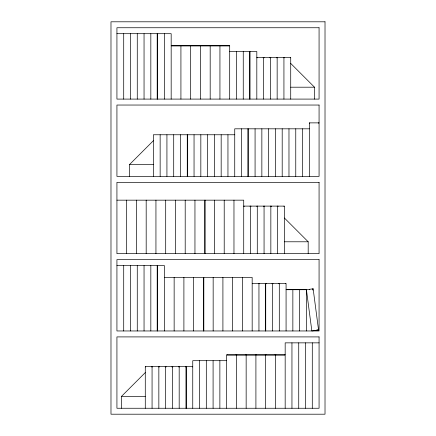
<?xml version="1.0" encoding="UTF-8"?>
<svg xmlns="http://www.w3.org/2000/svg" width="436" height="436" viewBox="0 0 436 436"><rect width="100%" height="100%" fill="white"/><g stroke="black" fill="none" stroke-linecap="round" stroke-linejoin="round"><path stroke-width="0.65" d="M129.585 176.384L129.585 164.492L153.363 140.708M121.502 408.254L121.502 396.362L145.281 372.584M309.315 289.695L309.827 289.629M312.312 289.302L312.776 289.237M313.642 330.352L314.143 330.286M316.678 329.954L317.648 329.823M116.93 33.692L171.174 33.692L171.174 99.092M171.174 45.584L229.69 45.584L229.69 99.092M229.69 51.53L256.815 51.53L256.815 99.092M256.815 57.47L290.719 57.47L290.719 99.092M290.719 87.2L314.498 87.2L314.498 99.092M319.07 122.87L309.32 122.87L309.32 176.384M309.32 128.816L234.732 128.816L234.732 176.384M234.786 134.762L153.363 134.762L153.363 176.384M129.585 164.492L153.363 164.492M116.93 200.162L243.719 200.162L243.719 253.67M243.719 206.108L284.403 206.108L284.403 253.67M284.403 241.784L308.187 241.784L308.187 253.67M116.93 265.562L164.394 265.562L164.394 330.962M164.394 277.454L252.172 277.454L252.172 330.962M252.172 283.4L286.076 283.4L286.076 330.962M286.076 289.346L306.415 289.346L306.415 330.962M319.07 342.854L285.171 342.854L285.171 408.254M285.171 354.746L226.649 354.746L226.649 408.254M226.649 360.692L192.745 360.692L192.745 408.254M192.745 366.638L145.281 366.638L145.281 408.254M121.502 396.362L145.281 396.362M290.719 63.416L314.498 87.2M284.403 218L308.187 241.784M312.726 288.872L312.901 290.196M318.111 329.763L318.155 330.134M318.656 122.87L318.656 123.246M312.29 342.854L312.29 408.254M309.734 122.87L309.734 123.246M306.001 289.346L306.001 289.717L300.055 289.717L300.055 289.346M305.511 342.854L305.511 408.254M302.54 128.816L302.54 176.384M299.636 289.346L299.636 330.962M299.216 289.346L299.216 289.717L293.27 289.717L293.27 289.346M298.731 342.854L298.731 408.254M295.761 128.816L295.761 176.384M292.856 289.346L292.856 330.962M292.436 289.346L292.436 289.717L286.49 289.717L286.49 289.346M291.951 342.854L291.951 408.254M290.3 57.47L290.3 57.846M288.975 128.816L288.975 176.384M285.656 283.4L285.656 283.771M284.752 354.746L284.752 355.117L275.835 355.117L275.835 354.746M284.354 57.47L284.354 57.846M283.934 57.47L283.934 99.092M283.989 206.108L283.989 206.479M283.52 57.47L283.52 57.846M282.196 128.816L282.196 176.384M279.71 283.4L279.71 283.771M279.296 283.4L279.296 330.962M278.877 283.4L278.877 283.771M278.043 206.108L278.043 206.479M277.574 57.47L277.574 57.846M277.623 206.108L277.623 253.67M277.203 206.108L277.203 206.479M277.154 57.47L277.154 99.092M276.74 57.47L276.74 57.846M275.416 128.816L275.416 176.384M275.416 354.746L275.416 408.254M275.002 354.746L275.002 355.117L266.08 355.117L266.08 354.746M272.931 283.4L272.931 283.771M272.511 283.4L272.511 330.962M272.097 283.4L272.097 283.771M271.263 206.108L271.263 206.479M270.843 206.108L270.843 253.67M270.794 57.47L270.794 57.846M270.424 206.108L270.424 206.479M270.375 57.47L270.375 99.092M269.96 57.47L269.96 57.846M268.636 128.816L268.636 176.384M266.151 283.4L266.151 283.771M265.731 283.4L265.731 330.962M265.666 354.746L265.666 408.254M265.317 283.4L265.317 330.962M265.246 354.746L265.246 355.117L256.33 355.117L256.33 354.746M264.478 206.108L264.478 206.479M264.063 206.108L264.063 253.67M264.014 57.47L264.014 57.846M263.595 57.47L263.595 99.092M263.644 206.108L263.644 206.479M263.175 57.47L263.175 57.846M261.856 128.816L261.856 176.384M259.371 283.4L259.371 283.771M258.951 283.4L258.951 330.962M258.532 283.4L258.532 283.771M257.698 206.108L257.698 206.479M257.235 57.47L257.235 57.846M257.284 206.108L257.284 253.67M256.864 206.108L256.864 206.479M255.91 354.746L255.91 408.254M255.491 354.746L255.491 355.117L246.574 355.117L246.574 354.746M255.076 128.816L255.076 176.384M252.591 283.4L252.591 283.771M250.918 206.108L250.918 206.479M250.498 206.108L250.498 253.67M250.035 51.53L250.035 99.092M250.084 206.108L250.084 206.479M249.615 51.53L249.615 99.092M248.297 128.816L248.297 176.384M247.877 128.816L247.877 176.384M246.155 354.746L246.155 408.254M245.74 354.746L245.74 355.117L236.819 355.117L236.819 354.746M244.138 206.108L244.138 206.479M243.255 51.53L243.255 99.092M242.416 277.454L242.416 330.962M241.511 128.816L241.511 176.384M236.47 51.53L236.47 99.092M236.405 354.746L236.405 408.254M235.985 354.746L235.985 355.117L227.069 355.117L227.069 354.746M233.969 200.162L233.969 253.67M232.666 277.454L232.666 330.962M229.276 45.584L229.276 45.954L220.354 45.954L220.354 45.584M227.952 134.762L227.952 176.384M224.213 200.162L224.213 253.67M222.91 277.454L222.91 330.962M221.172 134.762L221.172 176.384M219.94 45.584L219.94 99.092M219.869 360.692L219.869 408.254M219.521 45.584L219.521 45.954L210.604 45.954L210.604 45.584M214.463 200.162L214.463 253.67M214.392 134.762L214.392 176.384M213.16 277.454L213.16 330.962M213.09 360.692L213.09 408.254M210.185 45.584L210.185 99.092M209.765 45.584L209.765 45.954L200.849 45.954L200.849 45.584M207.612 134.762L207.612 176.384M206.31 360.692L206.31 408.254M205.127 200.162L205.127 253.67M204.707 200.162L204.707 253.67M203.825 277.454L203.825 330.962M203.405 277.454L203.405 330.962M200.833 134.762L200.833 176.384M200.435 45.584L200.435 99.092M200.015 45.584L200.015 45.954L191.099 45.954L191.099 45.584M199.53 360.692L199.53 408.254M194.952 200.162L194.952 253.67M194.047 134.762L194.047 176.384M193.649 277.454L193.649 330.962M192.331 366.638L192.331 367.008M190.679 45.584L190.679 99.092M190.26 45.584L190.26 45.954L181.343 45.954L181.343 45.584M187.687 134.762L187.687 176.384M187.267 134.762L187.267 176.384M186.385 366.638L186.385 408.254M185.965 366.638L185.965 408.254M185.551 366.638L185.551 367.008M185.202 200.162L185.202 253.67M183.899 277.454L183.899 330.962M180.924 45.584L180.924 99.092M180.509 45.584L180.509 45.954L171.588 45.954L171.588 45.584M180.488 134.762L180.488 176.384M179.605 366.638L179.605 367.008M179.185 366.638L179.185 408.254M178.765 366.638L178.765 367.008M175.446 200.162L175.446 253.67M174.144 277.454L174.144 330.962M173.708 134.762L173.708 176.384M172.825 366.638L172.825 367.008M172.405 366.638L172.405 408.254M171.986 366.638L171.986 367.008M166.928 134.762L166.928 176.384M166.04 366.638L166.04 367.008M165.696 200.162L165.696 253.67M165.625 366.638L165.625 408.254M165.206 366.638L165.206 367.008M164.394 33.692L164.394 99.092M160.148 134.762L160.148 176.384M159.26 366.638L159.26 367.008M158.846 366.638L158.846 408.254M158.426 366.638L158.426 367.008M157.609 33.692L157.609 99.092M157.609 265.562L157.609 330.962M157.194 33.692L157.194 99.092M157.194 265.562L157.194 330.962M155.941 200.162L155.941 253.67M152.48 366.638L152.48 367.008M152.066 366.638L152.066 408.254M151.646 366.638L151.646 367.008M150.829 33.692L150.829 99.092M150.829 265.562L150.829 330.962M146.185 200.162L146.185 253.67M145.7 366.638L145.7 367.008M144.049 33.692L144.049 99.092M144.049 265.562L144.049 330.962M137.269 33.692L137.269 99.092M137.269 265.562L137.269 330.962M136.435 200.162L136.435 253.67M130.489 33.692L130.489 99.092M130.489 265.562L130.489 330.962M126.68 200.162L126.68 253.67M123.71 33.692L123.71 99.092M123.71 265.562L123.71 330.962M313.141 288.817L306.415 289.7L311.849 330.962L318.569 330.079L313.141 288.817M325.016 21.8L110.984 21.8L110.984 414.2L325.016 414.2L325.016 21.8M319.07 27.746L116.93 27.746L116.93 99.092L319.07 99.092L319.07 27.746M319.07 105.038L116.93 105.038L116.93 176.384L319.07 176.384L319.07 105.038M319.07 182.33L116.93 182.33L116.93 253.67L319.07 253.67L319.07 182.33M319.07 259.616L116.93 259.616L116.93 330.962L319.07 330.962L319.07 259.616M319.07 336.908L116.93 336.908L116.93 408.254L319.07 408.254L319.07 336.908"/></g></svg>
